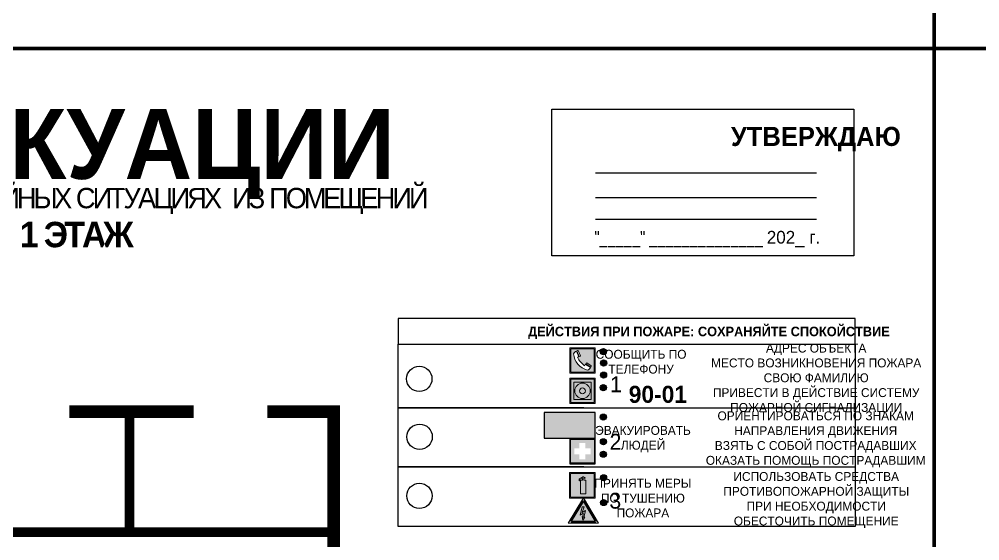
# Model space of a CAD drawing. Header units: millimetres. Extents: x 13114 to 67229, y 22859 to 38520.
# Drawn here: x 17579.2 to 17881.3, y 24518.5 to 24682.6 of the extents above; entities that cross this region are included whole.
import ezdxf

# ---------------------------------------------------------------- set-up
doc = ezdxf.new("R2010")
doc.units = ezdxf.units.MM
doc.styles.add('обычный', font='arial.ttf')

# ---------------------------------------------------------------- blocks, each defined once
blk = doc.blocks.new('A$C3E6D3DDE')
at = {"lineweight": 5}
h = blk.add_hatch(color=40, dxfattribs=at)
h.paths.add_polyline_path([(24.1, 1.45), (16.46, -11.35), (31.74, -11.35)])
h.paths.add_polyline_path([(24.09, -0.46), (30.03, -10.41), (18.14, -10.41)], flags=16)
h.paths.add_polyline_path([(24.54, -3.08), (23.41, -6.02), (25.13, -5.01), (24.33, -8.5), (24.82, -8.27), (23.79, -9.86), (23.4, -8.04), (23.8, -8.43), (24.04, -6.29), (22.39, -7.25), (23.44, -3.08)], flags=0)
h = blk.add_hatch(color=256, dxfattribs=at)
h.paths.add_polyline_path([(24.37, 0.03, 0.567511), (23.82, 0.03), (17.59, -10.4, 0.582454), (17.86, -10.88), (30.32, -10.88, 0.582149), (30.6, -10.4)])
h.paths.add_polyline_path([(24.09, -0.46), (18.14, -10.41), (30.03, -10.41)], flags=16)
h.paths.add_polyline_path([(24.54, -3.08), (23.41, -6.02), (25.13, -5.01), (24.33, -8.5), (24.82, -8.27), (23.79, -9.86), (23.4, -8.04), (23.8, -8.43), (24.04, -6.29), (22.39, -7.25), (23.44, -3.08)], flags=0)
h = blk.add_hatch(color=40, dxfattribs=at)
h.paths.add_polyline_path([(24.09, -0.46), (18.14, -10.41), (30.03, -10.41)])
h.paths.add_polyline_path([(24.82, -8.27), (23.79, -9.86), (23.4, -8.04), (23.8, -8.43), (24.04, -6.29), (22.39, -7.25), (23.44, -3.08), (24.54, -3.08), (23.41, -6.02), (25.13, -5.01), (24.33, -8.5)], flags=16)
at = {"color": 40, "lineweight": 5}
for p, q in [((16.46, -11.35), (24.1, 1.45)), ((24.1, 1.45), (31.74, -11.35))]:
    blk.add_line(p, q, dxfattribs=at)
at = {"lineweight": 5}
for p, q in [((17.59, -10.4), (23.82, 0.03)), ((24.37, 0.03), (30.6, -10.4)), ((18.14, -10.41), (24.09, -0.46)), ((23.44, -3.08), (22.39, -7.25)), ((23.41, -6.02), (24.54, -3.08)), ((24.54, -3.08), (23.44, -3.08)), ((24.09, -0.46), (30.03, -10.41)), ((22.39, -7.25), (24.04, -6.29)), ((23.8, -8.43), (23.4, -8.04)), ((23.4, -8.04), (23.79, -9.86)), ((25.13, -5.01), (23.41, -6.02)), ((23.79, -9.86), (24.82, -8.27)), ((24.04, -6.29), (23.8, -8.43)), ((24.33, -8.5), (25.13, -5.01)), ((24.82, -8.27), (24.33, -8.5)), ((17.86, -10.88), (30.32, -10.88)), ((18.14, -10.41), (30.03, -10.41))]:
    blk.add_line(p, q, dxfattribs=at)
at = {"color": 50, "lineweight": 5}
blk.add_line((31.74, -11.35), (16.46, -11.35), dxfattribs=at)
blk = doc.blocks.new('A$C456E1F9C')
at = {"lineweight": 5}
h = blk.add_hatch(color=242, dxfattribs=at)
h.paths.add_polyline_path([(0.51, -1.47), (0.51, -13.26), (12.29, -13.26), (12.29, -1.47)])
h.paths.add_polyline_path([(5.42, -4.95, -0.254479), (4.78, -5.4), (3.52, -2.53, -0.209735), (4.23, -2.4)], flags=16)
h.paths.add_polyline_path([(8.53, -8.6), (10.87, -10.17), (10.54, -10.76), (8.03, -9.13, -0.192251)], flags=16)
h.paths.add_polyline_path([(4.61, -5.49, 0.005518), (3.87, -5.72, 0.128647), (7.49, -10.01, 0.00809), (7.83, -9.33), (10.47, -10.97, -0.16736), (8.99, -12.25, -0.327862), (1.95, -3.95, -0.166952), (3.36, -2.62)], flags=16)
at = {"color": 242, "lineweight": 5}
for p, q in [((0, -13.77), (0, -0.97)), ((12.8, -0.97), (0, -0.97)), ((4.61, -5.49), (3.36, -2.62)), ((3.52, -2.53), (4.78, -5.4)), ((4.23, -2.4), (5.42, -4.95)), ((12.8, -13.77), (12.8, -0.97)), ((7.83, -9.33), (10.47, -10.97)), ((8.03, -9.13), (10.54, -10.76)), ((10.81, -10.12), (8.53, -8.6)), ((0, -13.77), (12.8, -13.77)), ((10.54, -10.76), (10.8, -10.3)), ((10.8, -10.3), (10.81, -10.12))]:
    blk.add_line(p, q, dxfattribs=at)
blk.add_lwpolyline([(0.51, -1.47), (12.29, -1.47), (12.29, -13.26), (0.51, -13.26)], close=True, dxfattribs=at)
for centre, radius, start, end in [((4.59, -5.34), 2.99, 114.2845, 152.1974), ((11.12, -3.31), 9.19, 183.9915, 256.6009), ((4.02, -3.27), 0.891, 76.3284, 123.7092), ((14.98, -39.1), 35.17, 107.1487, 108.4135), ((13.86, -0.94), 11.08, 205.5536, 234.8762), ((4.68, -4.59), 0.824, 276.9621, 334.0723), ((-13.31, 0.8), 23.44, 332.5487, 334.4027), ((8.94, -9.5), 0.989, 114.4092, 157.9388), ((7.87, -9.46), 3, 291.9291, 329.9329)]:
    blk.add_arc(centre, radius, start, end, dxfattribs=at)
blk = doc.blocks.new('A$C54414219')
at = {"true_color": 0xffffff}
h = blk.add_hatch(color=7, dxfattribs=at)
h.paths.add_polyline_path([(2.39, -9.45), (2.39, -18.3), (11.23, -18.3), (11.23, -9.45)], flags=0)
h.paths.add_polyline_path([(10.71, -13.87, -1), (2.92, -13.87, -1)], flags=0)
h.paths.add_polyline_path([(8.3, -13.87, -1), (5.33, -13.87, -1)], flags=0)
h.paths.add_polyline_path([(0.41, -7.47), (0.41, -20.27), (13.21, -20.27), (13.21, -7.47)])
h.paths.add_polyline_path([(0.92, -19.77), (12.71, -19.77), (12.71, -7.98), (0.92, -7.98)], flags=16)
h.paths.add_polyline_path([(11.23, -9.45), (11.23, -18.3), (2.39, -18.3), (2.39, -9.45)], flags=0)
at = {"lineweight": 5}
h = blk.add_hatch(color=242, dxfattribs=at)
h.paths.add_polyline_path([(12.71, -7.98), (0.92, -7.98), (0.92, -19.77), (12.71, -19.77)])
h.paths.add_polyline_path([(11.23, -18.3), (2.39, -18.3), (2.39, -9.45), (11.23, -9.45)], flags=16)
h.paths.add_polyline_path([(10.71, -13.87, -1), (2.92, -13.87, -1)], flags=0)
h.paths.add_polyline_path([(8.3, -13.87, -1), (5.33, -13.87, -1)], flags=0)
at = {"true_color": 0xffffff}
h = blk.add_hatch(color=7, dxfattribs=at)
h.paths.add_polyline_path([(2.39, -9.45), (2.39, -18.3), (11.23, -18.3), (11.23, -9.45)])
h.paths.add_polyline_path([(10.71, -13.87, -1), (2.92, -13.87, -1)], flags=16)
h.paths.add_polyline_path([(8.3, -13.87, -1), (5.33, -13.87, -1)], flags=0)
at = {"lineweight": 5}
h = blk.add_hatch(color=242, dxfattribs=at)
h.paths.add_polyline_path([(2.92, -13.87, 1), (10.71, -13.87, 1)])
h.paths.add_polyline_path([(8.3, -13.87, -1), (5.33, -13.87, -1)], flags=16)
at = {"color": 242, "lineweight": 5}
for p, q in [((0.41, -20.27), (0.41, -7.47)), ((0.41, -7.47), (13.21, -7.47)), ((0.41, -7.47), (13.21, -7.47)), ((13.21, -20.27), (13.21, -7.47)), ((0.41, -20.27), (13.21, -20.27))]:
    blk.add_line(p, q, dxfattribs=at)
for points in [[(0.92, -7.98), (12.71, -7.98), (12.71, -19.77), (0.92, -19.77)], [(2.39, -9.45), (11.23, -9.45), (11.23, -18.3), (2.39, -18.3)]]:
    blk.add_lwpolyline(points, close=True, dxfattribs=at)
for radius in [3.89, 1.49]:
    blk.add_circle((6.81, -13.87), radius, dxfattribs=at)
blk = doc.blocks.new('A$C32E8229D')
at = {"true_color": 0xffffff}
blk.add_hatch(color=7, dxfattribs=at).paths.add_polyline_path([(0, 0), (0, -8), (16, -8), (16, 0)])
h = blk.add_hatch(color=126)
h.paths.add_polyline_path([(0.2, -0.2), (15.8, -0.2), (15.8, -7.8), (0.2, -7.8)])
h.paths.add_polyline_path([(13.49, -2.05), (12.08, -2.05), (11.37, -2.63, 0.162397), (11.29, -2.84), (11.29, -3.63), (10.35, -3.63), (10.35, -4.05), (11.68, -4.05), (11.68, -3.48), (12.26, -4.28), (11.29, -5.1), (11.29, -6.78), (11.85, -6.78), (11.85, -5.44), (12.8, -4.64), (12.8, -5.94), (14.46, -5.94), (14.46, -5.39), (13.45, -5.39), (13.45, -3.97), (12.46, -2.59), (13.15, -2.59), (13.69, -3.34), (14.18, -3)], flags=16)
h.paths.add_polyline_path([(10.74, -1.82, 1), (11.8, -1.82, 1)], flags=16)
h.paths.add_polyline_path([(9.39, -3.59), (5.99, -3.59), (6.56, -3.03), (5.91, -3.03), (5.1, -3.83), (5.91, -4.64), (6.56, -4.64), (5.99, -4.09), (9.39, -4.09)], flags=16)
h.paths.add_polyline_path([(4.29, -1.08), (1.72, -1.08), (1.72, -6.6), (4.29, -6.6)], flags=16)
at = {"color": 126}
blk.add_lwpolyline([(16, -8), (0, -8), (0, 0), (16, 0)], close=True, dxfattribs=at)
blk = doc.blocks.new('A$C18900ED3')
h = blk.add_hatch(color=126)
h.paths.add_polyline_path([(-0.18, -0.18), (-7.02, -0.18), (-7.02, -7.02), (-0.18, -7.02)])
h.paths.add_polyline_path([(-5.89, -4.46), (-5.89, -2.77), (-4.46, -2.77), (-4.46, -1.31), (-2.77, -1.31), (-2.77, -2.77), (-1.33, -2.77), (-1.33, -4.46), (-2.77, -4.46), (-2.77, -5.89), (-4.46, -5.89), (-4.46, -4.46)], flags=16)
at = {"color": 126}
for p, q in [((-7.2, 0), (-7.2, -7.2)), ((0, 0), (-7.2, 0)), ((0, -7.2), (0, 0)), ((-7.02, -7.02), (-7.02, -0.18)), ((-7.02, -0.18), (-0.18, -0.18)), ((-0.18, -0.18), (-0.18, -7.02)), ((-7.2, -7.2), (0, -7.2)), ((-0.18, -7.02), (-7.02, -7.02))]:
    blk.add_line(p, q, dxfattribs=at)
blk = doc.blocks.new('A$C3AD82952')
at = {"true_color": 0xf5f5ff}
h = blk.add_hatch(color=7, dxfattribs=at)
h.dxf.hatch_style = 1
h.paths.add_polyline_path([(8.21, 8.73, 0.414214), (7.89, 9.05), (7.22, 9.05), (7.22, 9.92), (7.59, 9.92, 1), (7.57, 10.36), (7.22, 10.36), (7.22, 10.6), (6.43, 10.6), (6.43, 10.36), (6.01, 10.36), (4.74, 9.59), (4.74, 8.69), (4.98, 8.73), (4.98, 9.26), (6.12, 9.91), (6.43, 9.91), (6.43, 9.05), (5.76, 9.05, 0.414214), (5.44, 8.73), (5.44, 2.2), (8.21, 2.2)], flags=0)
h.paths.add_polyline_path([(12.8, 12.8), (0, 12.8), (0, 0), (12.8, 0)])
h.paths.add_polyline_path([(0.51, 12.29), (12.29, 12.29), (12.29, 0.51), (0.51, 0.51)], flags=16)
h.paths.add_polyline_path([(4.74, 9.59), (6.01, 10.36), (6.43, 10.36), (6.43, 10.6), (7.22, 10.6), (7.22, 10.36), (7.59, 10.36, -0.94586), (7.59, 9.92), (7.22, 9.92), (7.22, 9.05), (7.89, 9.05, -0.414214), (8.21, 8.73), (8.21, 2.2), (5.44, 2.2), (5.44, 8.73, -0.414214), (5.76, 9.05), (6.43, 9.05), (6.43, 9.91), (6.12, 9.91), (4.98, 9.26), (4.98, 8.73), (4.74, 8.69)], flags=0)
h = blk.add_hatch(color=242)
h.dxf.hatch_style = 1
h.paths.add_polyline_path([(12.29, 12.29), (0.51, 12.29), (0.51, 0.51), (12.29, 0.51)])
h.paths.add_polyline_path([(4.74, 8.69), (4.74, 9.59), (6.01, 10.36), (6.43, 10.36), (6.43, 10.6), (7.22, 10.6), (7.22, 10.36), (7.59, 10.36, -0.94586), (7.59, 9.92), (7.22, 9.92), (7.22, 9.05), (7.89, 9.05, -0.414214), (8.21, 8.73), (8.21, 2.2), (5.44, 2.2), (5.44, 8.73, -0.414214), (5.76, 9.05), (6.43, 9.05), (6.43, 9.91), (6.12, 9.91), (4.98, 9.26), (4.98, 8.73)], flags=16)
h = blk.add_hatch(color=7, dxfattribs=at)
h.dxf.hatch_style = 1
h.paths.add_polyline_path([(8.21, 8.73, 0.414214), (7.89, 9.05), (7.22, 9.05), (7.22, 9.92), (7.59, 9.92, 1), (7.57, 10.36), (7.22, 10.36), (7.22, 10.6), (6.43, 10.6), (6.43, 10.36), (6.01, 10.36), (4.74, 9.59), (4.74, 8.69), (4.98, 8.73), (4.98, 9.26), (6.12, 9.91), (6.43, 9.91), (6.43, 9.05), (5.76, 9.05, 0.414214), (5.44, 8.73), (5.44, 2.2), (8.21, 2.2)])
at = {"color": 242, "lineweight": 5}
for p, q in [((0, 0), (0, 12.8)), ((0, 12.8), (12.8, 12.8)), ((6.01, 10.36), (4.74, 9.59)), ((4.98, 9.26), (6.12, 9.91)), ((6.01, 10.36), (6.43, 10.36)), ((6.12, 9.91), (6.43, 9.91)), ((7.22, 10.6), (6.43, 10.6)), ((6.43, 10.6), (6.43, 10.36)), ((6.43, 9.91), (6.43, 9.05)), ((7.22, 10.36), (7.22, 10.6)), ((7.59, 10.36), (7.22, 10.36)), ((7.22, 9.05), (7.22, 9.92)), ((7.59, 9.92), (7.22, 9.92)), ((12.8, 0), (12.8, 12.8)), ((4.74, 9.59), (4.74, 8.69)), ((4.74, 8.69), (4.98, 8.73)), ((4.98, 8.73), (4.98, 9.26)), ((5.44, 2.2), (5.44, 8.73)), ((5.76, 9.05), (6.43, 9.05)), ((7.89, 9.05), (7.22, 9.05)), ((8.21, 2.2), (8.21, 8.73)), ((0, 0), (12.8, 0)), ((5.44, 2.2), (8.21, 2.2))]:
    blk.add_line(p, q, dxfattribs=at)
blk.add_lwpolyline([(0.51, 12.29), (12.29, 12.29), (12.29, 0.51), (0.51, 0.51)], close=True, dxfattribs=at)
for centre, radius, start, end in [((7.58, 10.14), 0.223, 273.1875, 86.8125), ((5.76, 8.73), 0.32, 90, 180), ((7.89, 8.73), 0.32, 0, 90)]:
    blk.add_arc(centre, radius, start, end, dxfattribs=at)

msp = doc.modelspace()

# ---------------------------------------------------------------- hatches: boundary and pattern name
at = {"lineweight": 0}
h = msp.add_hatch(color=256, dxfattribs=at)
h.dxf.hatch_style = 1
h.paths.add_polyline_path([(17761.91, 24578, 1), (17763.84, 24578, 1)])
h = msp.add_hatch(color=256, dxfattribs=at)
h.dxf.hatch_style = 1
h.paths.add_polyline_path([(17762.02, 24574.42, 1), (17763.95, 24574.42, 1)])
h = msp.add_hatch(color=256, dxfattribs=at)
h.dxf.hatch_style = 1
h.paths.add_polyline_path([(17761.98, 24570.61, 1), (17763.91, 24570.61, 1)])
h = msp.add_hatch(color=256, dxfattribs=at)
h.dxf.hatch_style = 1
h.paths.add_polyline_path([(17761.89, 24566.68, 1), (17763.83, 24566.68, 1)])
h = msp.add_hatch(color=256, dxfattribs=at)
h.dxf.hatch_style = 1
h.paths.add_polyline_path([(17761.91, 24557.41, 1), (17763.84, 24557.41, 1)])
h = msp.add_hatch(color=256, dxfattribs=at)
h.dxf.hatch_style = 1
h.paths.add_polyline_path([(17761.95, 24549.63, 1), (17763.88, 24549.63, 1)])
h = msp.add_hatch(color=256, dxfattribs=at)
h.dxf.hatch_style = 1
h.paths.add_polyline_path([(17761.94, 24545.73, 1), (17763.87, 24545.73, 1)])
h = msp.add_hatch(color=256, dxfattribs=at)
h.dxf.hatch_style = 1
h.paths.add_polyline_path([(17762, 24538.31, 1), (17763.93, 24538.31, 1)])
h = msp.add_hatch(color=256, dxfattribs=at)
h.dxf.hatch_style = 1
h.paths.add_polyline_path([(17762, 24530.54, 1), (17763.93, 24530.54, 1)])

# ---------------------------------------------------------------- linework, layer by layer
at = {"color": 6, "lineweight": 100}
for points in [[(17266.97, 24673.3), (17866.97, 24673.3), (17866.97, 25068.3), (17266.97, 25068.3)], [(17866.97, 24673.3), (18466.97, 24673.3), (18466.97, 25068.3), (17866.97, 25068.3)], [(17266.97, 24278.3), (17866.97, 24278.3), (17866.97, 24673.3), (17266.97, 24673.3)], [(17866.97, 24278.3), (18466.97, 24278.3), (18466.97, 24673.3), (17866.97, 24673.3)]]:
    msp.add_lwpolyline(points, close=True, dxfattribs=at)
for points in [[(17746.69, 24654.29), (17841.7, 24654.29), (17841.7, 24608.08), (17746.69, 24608.08)], [(17698.37, 24580.35), (17842.13, 24580.35), (17842.13, 24588.41), (17698.37, 24588.41)], [(17698.37, 24580.35), (17842.13, 24580.35), (17842.13, 24522.95), (17698.37, 24522.95)]]:
    msp.add_lwpolyline(points, close=True)
for points in [[(17760.44, 24634.24), (17829.97, 24634.24)], [(17760.44, 24626.48), (17829.97, 24626.48)], [(17760.44, 24619.69), (17829.97, 24619.69)], [(17756.78, 24560.36), (17698.37, 24560.36), (17842.13, 24560.36)], [(17756.78, 24541.78), (17698.37, 24541.78), (17842.13, 24541.78)]]:
    msp.add_lwpolyline(points)
at = {"lineweight": 100}
for points, const_width in [([(17634.07, 24559.1), (17594.88, 24559.1)], 4), ([(17613.86, 24559.1), (17613.86, 24521.22)], 3), ([(17678.05, 24503.66), (17678.05, 24559.1), (17657.16, 24559.1)], 4), ([(17300.15, 24521.22), (17678.05, 24521.22)], 3)]:
    msp.add_lwpolyline(points, dxfattribs=dict(at, const_width=const_width))
for centre, radius in [((17762.88, 24578), 0.966), ((17762.98, 24574.42), 0.966), ((17704.99, 24569.43), 3.98), ((17762.94, 24570.61), 0.966), ((17762.86, 24566.68), 0.966), ((17762.87, 24557.41), 0.966), ((17705.09, 24551.21), 3.98), ((17762.91, 24549.63), 0.966), ((17762.9, 24545.73), 0.966), ((17762.96, 24538.31), 0.966), ((17705.03, 24532.63), 3.98), ((17762.97, 24530.54), 0.966)]:
    msp.add_circle(centre, radius)

# ---------------------------------------------------------------- block references
for name, p, xscale, yscale, zscale in [('A$C456E1F9C', (17752.32, 24579.82), 0.625, 0.625, 0.625), ('A$C54414219', (17752.06, 24574.33), 0.625, 0.625, 0.625), ('A$C18900ED3', (17760.32, 24550.68), 1.111111111007631, 1.111111111007631, 1.111111111007631), ('A$C3AD82952', (17752.27, 24531.95), 0.625, 0.625, 0.625), ('A$C3E6D3DDE', (17741.56, 24531.14), 0.625, 0.625, 0.625)]:
    msp.add_blockref(name, p, dxfattribs=dict(xscale=xscale, yscale=yscale, zscale=zscale))
at = {"xscale": -1}
msp.add_blockref('A$C32E8229D', (17760.32, 24558.83), dxfattribs=at)

# ---------------------------------------------------------------- texts
at = {"lineweight": 0, "style": 'обычный'}
for s, insert, char_height, width, attachment_point in [('{\\fProxima Nova Rg|b1|i0|c204|p2;ПЛАН ЭВАКУАЦИИ}', (17420.16, 24654.34), 22, 493.8901, 1), ('\\pi-18,l18,t18;{\\fProxima Nova Rg|b1|i0|c204|p2;УТВЕРЖДАЮ\\H1.1997x; }', (17829.73, 24644.82), 6, 126.6484, 5), ('{\\fArial Narrow|b0|i0|c204|p34;"_____" ______________ \\fProxima Nova Rg|b0|i0|c204|p2;202_ г. }', (17795.6, 24613.4), 4, 78.6503, 5), ('{\\fProxima Nova Rg|b1|i0|c204|p2;ДЕЙСТВИЯ ПРИ ПОЖАРЕ: СОХРАНЯЙТЕ СПОКОЙСТВИЕ\\H1.6644x; }', (17796.08, 24583.91), 3, 175.1736, 5), ('{\\fProxima Nova Rg|b0|i0|c204|p2;СООБЩИТЬ ПО \\PТЕЛЕФОНУ}', (17774.75, 24574.81), 2.8, 126.6484, 5), ('\\pi-8.4,l8.4,t8.4;{\\fProxima Nova Rg|b0|i0|c204|p2;АДРЕС ОБЪЕКТА\\PМЕСТО ВОЗНИКНОВЕНИЯ ПОЖАРА \\PСВОЮ ФАМИЛИЮ\\PПРИВЕСТИ В ДЕЙСТВИЕ СИСТЕМУ \\PПОЖАРНОЙ СИГНАЛИЗАЦИИ}', (17829.82, 24569.37), 2.8, 126.6484, 5), ('{\\fProxima Nova Rg|b0|i0|c204|p2;1\\H1.1667x; }', (17766.85, 24567.74), 5, 126.6484, 5), ('{\\fProxima Nova Rg|b1|i0|c204|p2;\\H1.0714x;90-01\\fProxima Nova Rg|b0|i0|c204|p2;\\H0.93331x; \\H1.3449x; }', (17780.03, 24564.53), 5, 126.6484, 5), ('\\pi-8.4,l8.4,t8.4;{\\fProxima Nova Rg|b0|i0|c204|p2;ОРИЕНТИРОВАТЬСЯ ПО ЗНАКАМ \\PНАПРАВЛЕНИЯ ДВИЖЕНИЯ\\PВЗЯТЬ С СОБОЙ ПОСТРАДАВШИХ\\PОКАЗАТЬ ПОМОЩЬ ПОСТРАДАВШИМ}', (17829.68, 24550.4), 2.8, 126.6484, 5), ('{\\fProxima Nova Rg|b0|i0|c204|p2;ЭВАКУИРОВАТЬ \\PЛЮДЕЙ}', (17775.36, 24550.49), 2.8, 126.6484, 5), ('{\\fProxima Nova Rg|b0|i0|c204|p2;2\\H1.1967x; }', (17766.7, 24549.66), 5, 126.6484, 5), ('\\pi-8.4,l8.4,t8.4;{\\fProxima Nova Rg|b0|i0|c204|p2;ИСПОЛЬЗОВАТЬ СРЕДСТВА \\PПРОТИВОПОЖАРНОЙ ЗАЩИТЫ \\PПРИ НЕОБХОДИМОСТИ \\PОБЕСТОЧИТЬ ПОМЕЩЕНИЕ}', (17829.84, 24531.32), 2.8, 126.6484, 5), ('{\\fProxima Nova Rg|b0|i0|c204|p2;ПРИНЯТЬ МЕРЫ \\PПО ТУШЕНИЮ \\PПОЖАРА}', (17775.32, 24531.91), 2.8, 126.6484, 5), ('{\\fProxima Nova Rg|b0|i0|c204|p2;3\\H1.1967x; }', (17766.64, 24531.08), 5, 126.6484, 5)]:
    msp.add_mtext(s, dxfattribs=dict(at, insert=insert, char_height=char_height, width=width, attachment_point=attachment_point))
at = {"color": 0, "lineweight": 0, "insert": (17569.5, 24629.67), "char_height": 8, "width": 449.2158, "attachment_point": 5, "style": 'обычный'}
msp.add_mtext('{\\fArial Black|b1|i0|c204|p34;\\H2x;\\T0.85;  \\fArial Narrow|b0|i0|c204|p34;\\H0.8x;\\W0.9;\\P\\fProxima Nova Rg|b0|i0|c204|p2;\\H0.5x;\\W1;\\C256;ПРИ ПОЖАРЕ  ИЛИ ДРУГИХ ЧРЕЗВЫЧАЙНЫХ СИТУАЦИЯХ  ИЗ ПОМЕЩЕНИЙ \\fProxima Nova Rg|b1|i0|c204|p2;\\H1.25x;\\PЦЭО: РП-4   1 ЭТАЖ}', dxfattribs=at)

doc.saveas('drawing.dxf')
